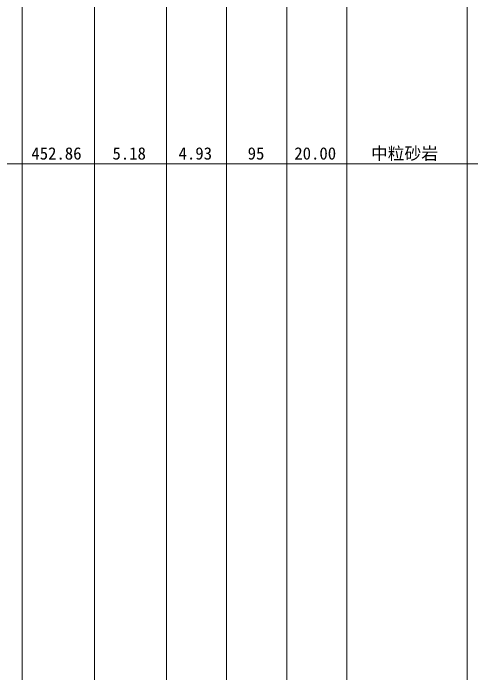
# Model space of a CAD drawing. Header units: inches. Extents: x -27 to 109, y -724 to 26.
# Drawn here: x 20.78 to 36.04, y -468.93 to -446.96 of the extents above; entities that cross this region are included whole.
import ezdxf

# ---------------------------------------------------------------- set-up
doc = ezdxf.new("R2010")
doc.units = ezdxf.units.IN
doc.header["$MEASUREMENT"] = 0
doc.layers.get('0').update_dxf_attribs({"lineweight": 0})
doc.styles.add('宋体', font='')
doc.styles.get('宋体').set_extended_font_data('宋体')

msp = doc.modelspace()

# ---------------------------------------------------------------- linework, layer by layer
at = {"linetype": 'Continuous', "lineweight": 15}
for p, q in [((21.082, 0.896), (21.082, -693.554)), ((23.482, 0.896), (23.482, -693.554)), ((25.882, 0.896), (25.882, -693.554)), ((27.882, 0.896), (27.882, -693.554)), ((29.882, 0.896), (29.882, -693.554)), ((31.882, 0.896), (31.882, -693.554)), ((35.882, 0.896), (35.882, -693.554)), ((21.082, -451.964), (20.082, -451.964)), ((21.082, -451.964), (23.482, -451.964)), ((23.482, -451.964), (25.882, -451.964)), ((25.882, -451.964), (27.882, -451.964)), ((27.882, -451.964), (29.882, -451.964)), ((29.882, -451.964), (31.882, -451.964)), ((31.882, -451.964), (35.882, -451.964)), ((35.882, -451.964), (65.882, -451.964))]:
    msp.add_line(p, q, dxfattribs=at)

# ---------------------------------------------------------------- texts
at = {"style": '宋体'}
for s, p in [('452.86', (21.384, -451.827)), ('5.18', (24.083, -451.827)), ('4.93', (26.283, -451.827)), ('95', (28.582, -451.827)), ('20.00', (30.134, -451.827)), ('中粒砂岩', (32.685, -451.827))]:
    msp.add_text(s, height=0.4092, dxfattribs=at).set_placement(p)

doc.saveas('drawing.dxf')
